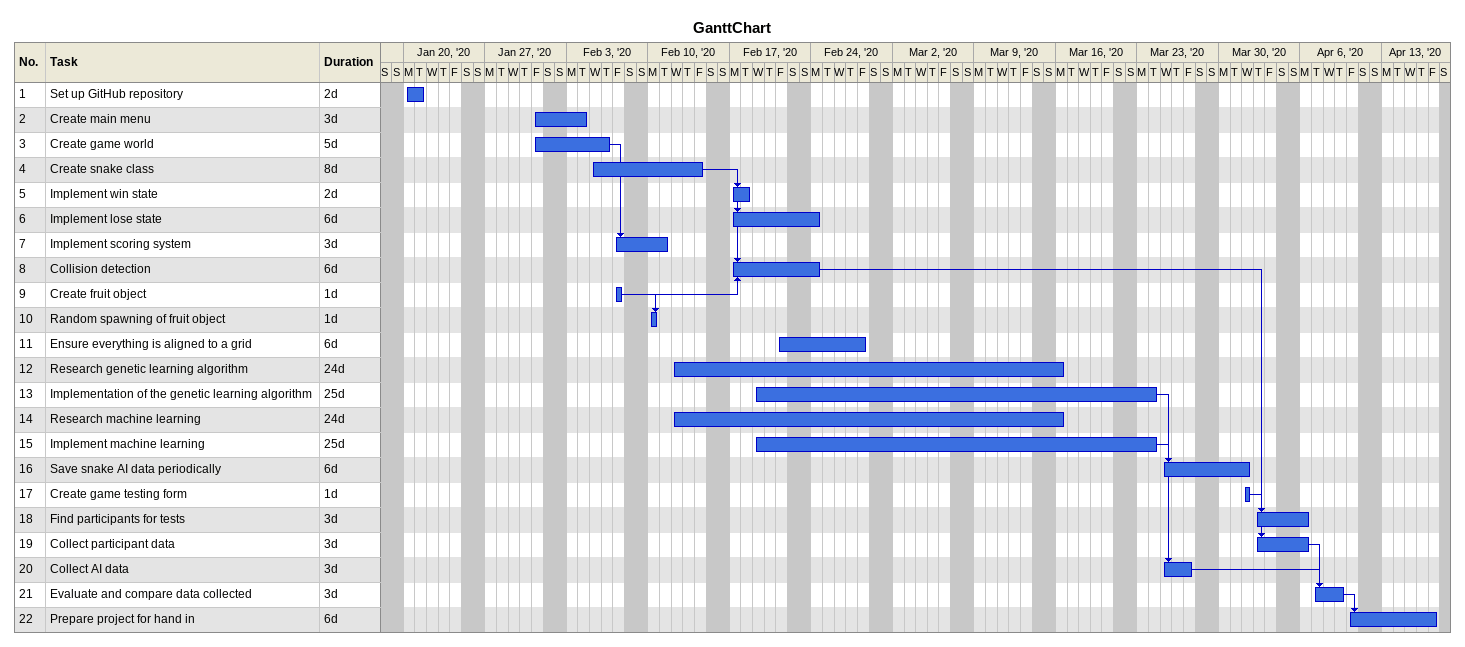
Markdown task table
GanttChart

| ID | Task | Duration | Start | Finish | Predecessors |
|---|---|---|---|---|---|
| 1 | Set up GitHub repository | 2d | 2020-01-20 | 2020-01-21 |  |
| 2 | Create main menu | 3d | 2020-01-31 | 2020-02-04 |  |
| 3 | Create game world | 5d | 2020-01-31 | 2020-02-06 |  |
| 4 | Create snake class | 8d | 2020-02-05 | 2020-02-14 |  |
| 5 | Implement win state | 2d | 2020-02-17 | 2020-02-18 | 4 |
| 6 | Implement lose state | 6d | 2020-02-17 | 2020-02-24 | 4 |
| 7 | Implement scoring system | 3d | 2020-02-07 | 2020-02-11 | 3 |
| 8 | Collision detection | 6d | 2020-02-17 | 2020-02-24 | 4, 9 |
| 9 | Create fruit object | 1d | 2020-02-07 | 2020-02-07 |  |
| 10 | Random spawning of fruit object | 1d | 2020-02-10 | 2020-02-10 | 9 |
| 11 | Ensure everything is aligned to a grid | 6d | 2020-02-21 | 2020-02-28 |  |
| 12 | Research genetic learning algorithm | 24d | 2020-02-12 | 2020-03-16 |  |
| 13 | Implementation of the genetic learning algorithm | 25d | 2020-02-19 | 2020-03-24 |  |
| 14 | Research machine learning | 24d | 2020-02-12 | 2020-03-16 |  |
| 15 | Implement machine learning | 25d | 2020-02-19 | 2020-03-24 |  |
| 16 | Save snake AI data periodically | 6d | 2020-03-25 | 2020-04-01 | 15, 13 |
| 17 | Create game testing form | 1d | 2020-04-01 | 2020-04-01 |  |
| 18 | Find participants for tests | 3d | 2020-04-02 | 2020-04-06 | 17 |
| 19 | Collect participant data | 3d | 2020-04-02 | 2020-04-06 | 17, 8 |
| 20 | Collect AI data | 3d | 2020-03-25 | 2020-03-27 | 13, 15 |
| 21 | Evaluate and compare data collected | 3d | 2020-04-07 | 2020-04-09 | 19, 20 |
| 22 | Prepare project for hand in | 6d | 2020-04-10 | 2020-04-17 | 21 |
